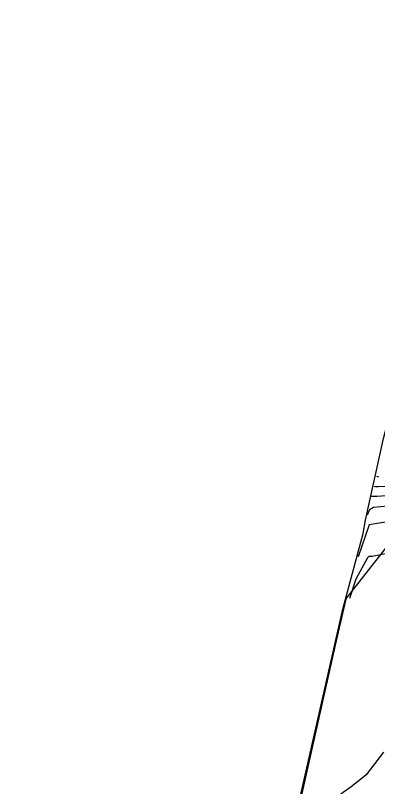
# Model space of a CAD drawing. Header units: metres. Extents: x 318500 to 325275, y 7408834 to 7428799.
# Drawn here: x 323284 to 323313.2, y 7419791.7 to 7419853.9 of the extents above; entities that cross this region are included whole.
import ezdxf

# ---------------------------------------------------------------- set-up
doc = ezdxf.new("R2010")
doc.units = ezdxf.units.M
doc.header["$MEASUREMENT"] = 0
for name, color, linetype in [('Area', 45, 'Continuous'), ('Curvas de Nivel 1m', 11, 'Continuous'), ('Curvas de Nivel 5m', 15, 'Continuous'), ('Edificações', 30, 'Continuous'), ('Vias Primárias', 230, 'Continuous')]:
    doc.layers.add(name, color=color, linetype=linetype)

msp = doc.modelspace()

# ---------------------------------------------------------------- linework, layer by layer
at = {"layer": 'Area'}
msp.add_lwpolyline([(323281.63, 7419676.427), (323284.294, 7419686.941), (323285.125, 7419691.786), (323286.507, 7419697.899), (323287.203, 7419700.715), (323288.965, 7419710.854), (323289.87, 7419715.014), (323292.349, 7419724.476), (323295.47, 7419735.563), (323298.911, 7419749.839), (323300.473, 7419761.966), (323302.329, 7419768.257), (323304.956, 7419781.859), (323306.597, 7419788.937), (323306.677, 7419789.901), (323310.356, 7419806.088), (323311.971, 7419812.197), (323312.165, 7419813.255), (323313.628, 7419819.838), (323316.507, 7419830.835), (323318.482, 7419837.441), (323319.796, 7419842.594), (323322.07, 7419850.012), (323324.466, 7419856.803)], dxfattribs=at)
at = {"layer": 'Curvas de Nivel 1m', "flags": 128}
for points, elevation in [([(323313.919, 7419815.984), (323313.191, 7419815.942), (323312.967, 7419815.943), (323312.86, 7419815.97)], 734), ([(323314.51, 7419815.261), (323313.093, 7419815.179), (323312.79, 7419815.163), (323312.695, 7419815.161), (323312.65, 7419815.17)], 733), ([(323314.498, 7419814.448), (323312.802, 7419814.291), (323312.492, 7419814.086), (323312.3, 7419813.66)], 732), ([(323313.942, 7419813.121), (323312.474, 7419812.893), (323311.59, 7419810.32)], 731), ([(323313.621, 7419794.579), (323312.212, 7419792.775), (323312.033, 7419792.603), (323311.012, 7419791.803), (323310.189, 7419791.218)], 729)]:
    msp.add_lwpolyline(points, dxfattribs=dict(at, elevation=elevation))
at = {"layer": 'Curvas de Nivel 5m', "flags": 128}
for points, elevation in [([(323313.239, 7419816.726), (323313.07, 7419816.77)], 735), ([(323313.911, 7419810.585), (323312.698, 7419810.346), (323312.446, 7419810.327), (323312.326, 7419810.243), (323311.392, 7419808.507), (323310.87, 7419806.97)], 730)]:
    msp.add_lwpolyline(points, dxfattribs=dict(at, elevation=elevation))
at = {"layer": 'Edificações'}
for points in [[(323310.573, 7419806.91), (323315.369, 7419813.007), (323319.387, 7419810.702), (323314.959, 7419803.073), (323319.015, 7419800.351), (323310.603, 7419784.537), (323308.517, 7419781.282), (323305.115, 7419782.543)], [(323310.573, 7419806.91), (323307.971, 7419795.594), (323306.677, 7419789.901), (323306.597, 7419788.937), (323305.115, 7419782.543)]]:
    msp.add_lwpolyline(points, close=True, dxfattribs=at)
at = {"layer": 'Vias Primárias'}
for points in [[(323463.151, 7419593.445, 0), (323461.926, 7419601.304, 0.173993)], [(323715.644, 7420145.548, 0), (323709.04, 7420132.939)], [(323831.088, 7420001.787, 0), (323833.844, 7420008.443, 0.220888)]]:
    msp.add_lwpolyline(points, format="xyb", dxfattribs=at)

doc.saveas('drawing.dxf')
